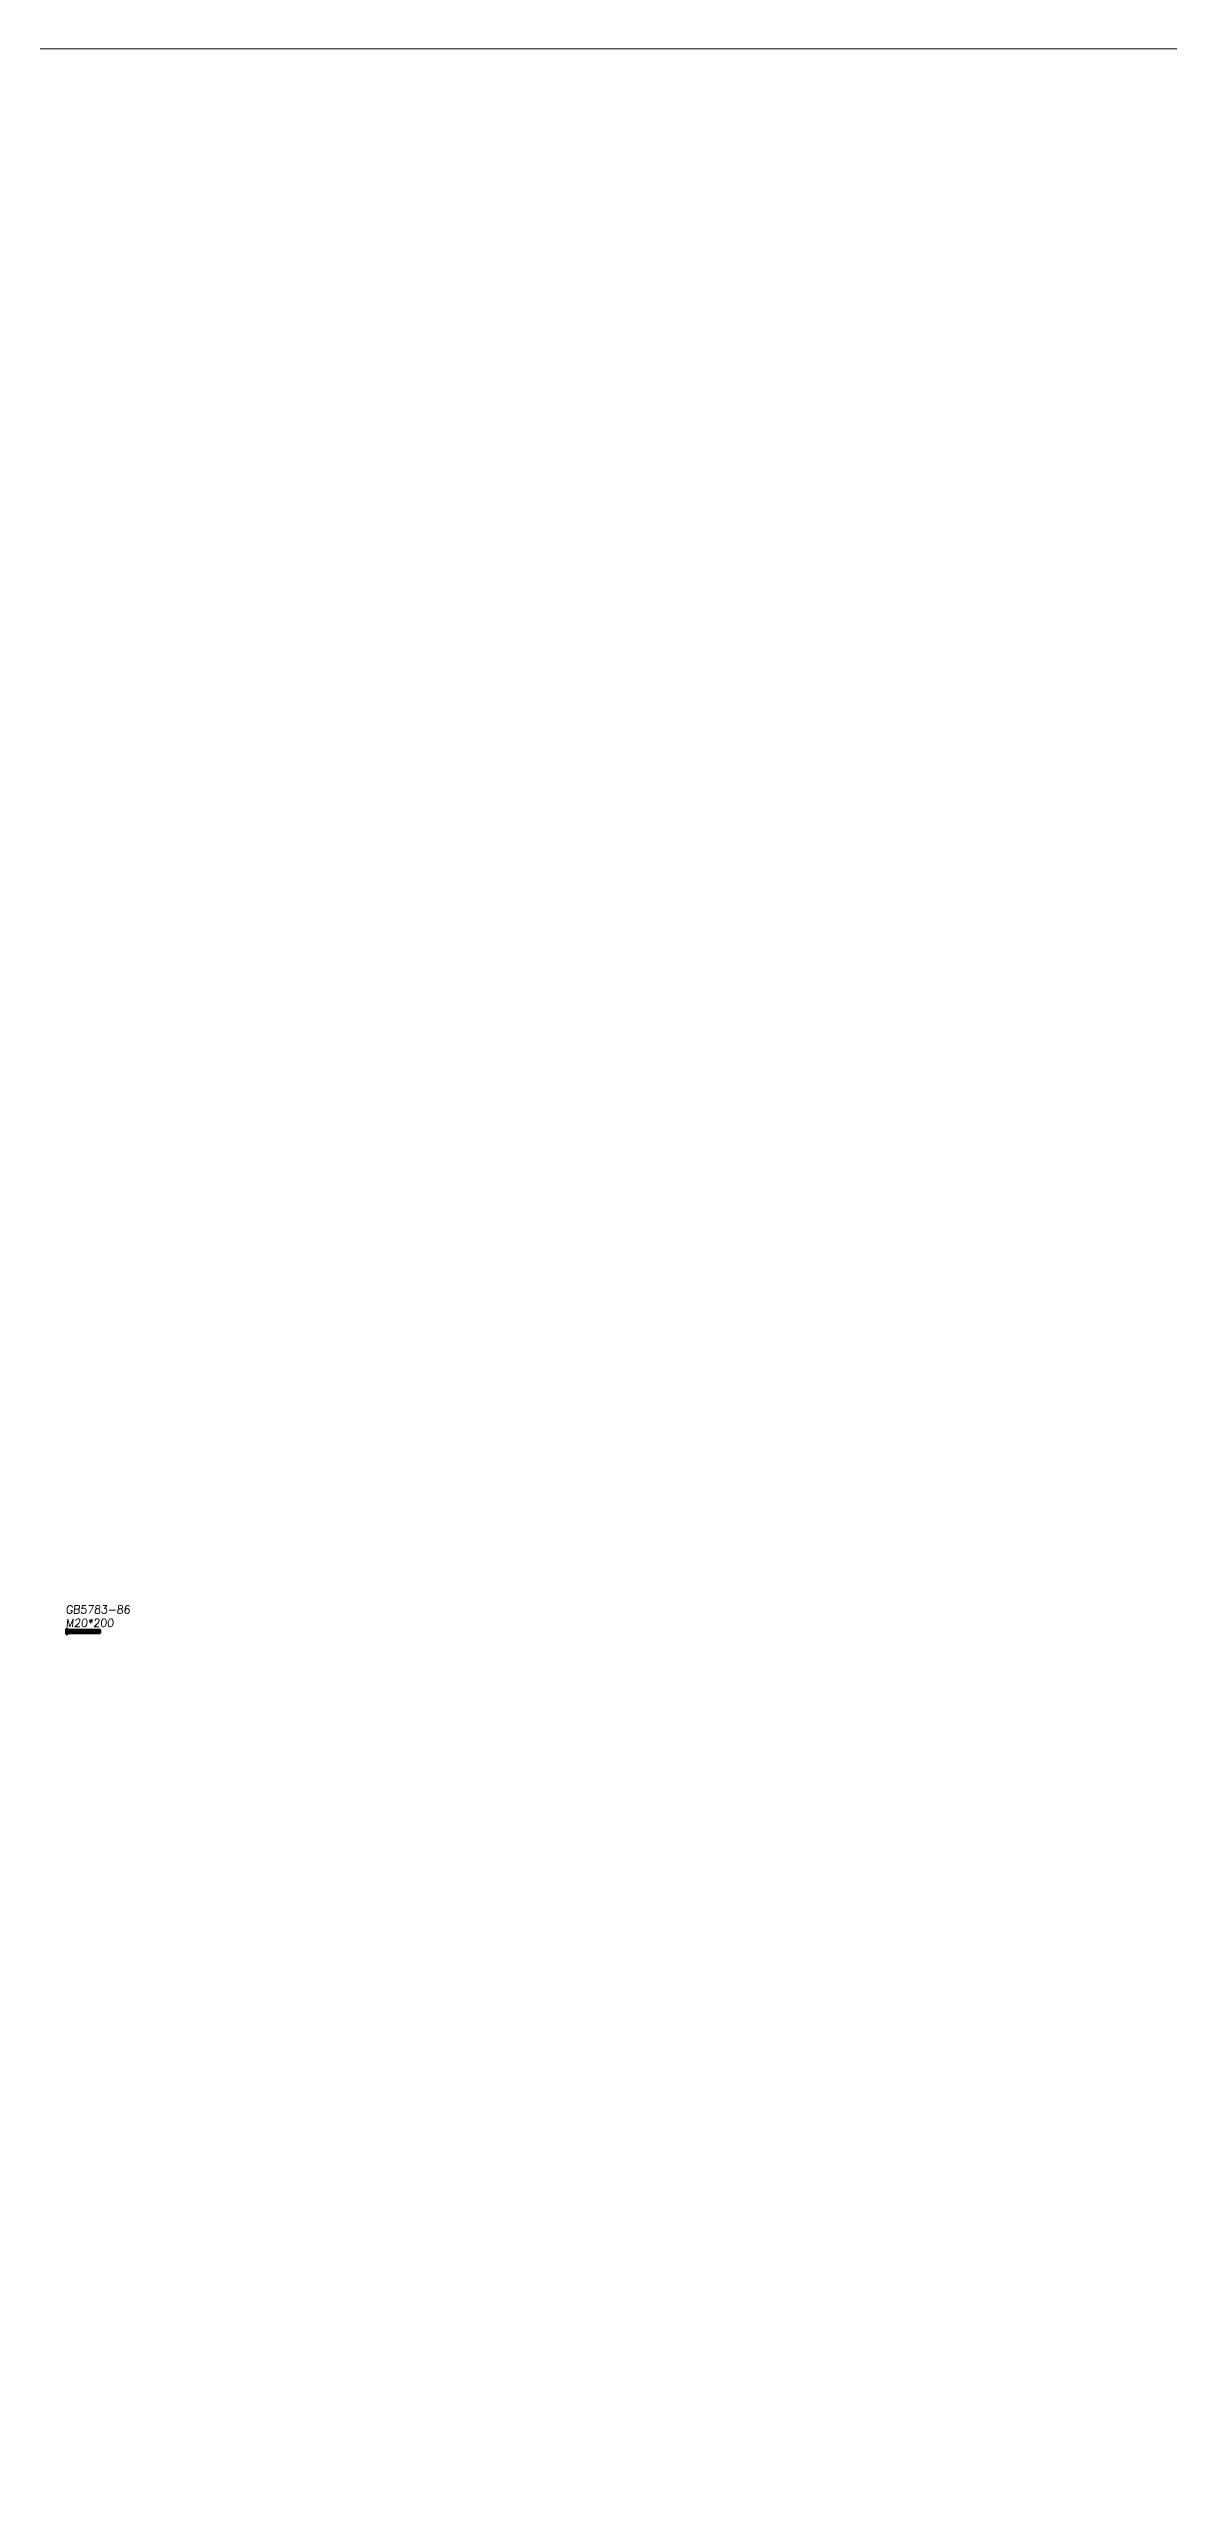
# Model space of a CAD drawing. Header units: millimetres. Extents: x 17368 to 100025, y -24769 to 12950.
# Drawn here: x 37894 to 44888, y -11361 to 3853 of the extents above; entities that cross this region are included whole.
import ezdxf

# ---------------------------------------------------------------- set-up
doc = ezdxf.new("R2010")
doc.units = ezdxf.units.MM
doc.header["$LTSCALE"] = 2.8
doc.linetypes.add('AM_ISO08W050', pattern=[18, 12, -1.5, 3, -1.5])
doc.linetypes.add('AM_ISO08W050x2', pattern=[9, 6, -0.75, 1.5, -0.75])
for name, color, linetype, lineweight in [('AM_0N', 7, 'Continuous', 50), ('AM_4N', 3, 'Continuous', 15), ('AM_7N', 4, 'AM_ISO08W050', 15), ('dim', 7, 'Continuous', 15), ('细实线', 5, 'Continuous', 15)]:
    doc.layers.add(name, color=color, linetype=linetype, lineweight=lineweight)
doc.styles.get("Standard").update_dxf_attribs({"font": 'romans.shx', "oblique": 5, "height": 3.5})

msp = doc.modelspace()

# ---------------------------------------------------------------- linework, layer by layer
at = {"layer": 'AM_0N', "extrusion": (0.866025, -0.5, 0)}
msp.add_line((38003.80834, -6020.6888), (38002.466, -6023.0138), dxfattribs=at)
at = {"layer": 'AM_0N', "extrusion": (1, 0, 0)}
for p, q in [((38002.466, -6023.0138), (38002.466, -6053.0138)), ((38014.166, -6023.9138), (38014.166, -6020.6888)), ((38014.166, -6052.1138), (38014.166, -6023.9138)), ((38014.166, -6055.3388), (38014.166, -6052.1138)), ((38014.966, -6023.9138), (38014.966, -6028.0138)), ((38014.966, -6028.0138), (38014.966, -6048.0138)), ((38014.966, -6048.0138), (38014.966, -6052.1138)), ((38017.466, -6048.0138), (38017.466, -6028.0138)), ((38213.43237, -6048.0138), (38213.43237, -6028.0138)), ((38214.966, -6046.48018), (38214.966, -6029.54743))]:
    msp.add_line(p, q, dxfattribs=at)
at = {"layer": 'AM_0N', "extrusion": (0.866025, 0.5, 0)}
msp.add_line((38003.80834, -6055.3388), (38002.466, -6053.0138), dxfattribs=at)
at = {"layer": 'AM_0N', "extrusion": (0, 1, 0)}
for p, q in [((38003.80834, -6020.6888), (38014.166, -6020.6888)), ((38003.80834, -6029.34905), (38014.166, -6029.34905)), ((38003.80834, -6046.67855), (38014.166, -6046.67855)), ((38003.80834, -6055.3388), (38014.166, -6055.3388)), ((38014.166, -6023.9138), (38014.966, -6023.9138)), ((38014.166, -6052.1138), (38014.966, -6052.1138)), ((38017.466, -6028.0138), (38014.966, -6028.0138)), ((38017.466, -6048.0138), (38014.966, -6048.0138)), ((38017.466, -6028.0138), (38213.43237, -6028.0138)), ((38017.466, -6048.0138), (38213.43237, -6048.0138))]:
    msp.add_line(p, q, dxfattribs=at)
at = {"layer": 'AM_0N', "extrusion": (0.707107, 0.707107, 0)}
msp.add_line((38213.43237, -6028.0138), (38214.966, -6029.54743), dxfattribs=at)
at = {"layer": 'AM_0N', "extrusion": (0.707107, -0.707107, 0)}
msp.add_line((38214.966, -6046.48018), (38213.43237, -6048.0138), dxfattribs=at)
at = {"layer": 'AM_0N'}
for centre, radius, start, end in [((38010.12125, -6025.01893), 7.65525, 154.446872382, 214.446872382), ((38031.10246, -6038.0138), 28.63646, 162.387526014, 197.612473986), ((38010.12125, -6051.00867), 7.65525, 145.553127618, 205.553127618)]:
    msp.add_arc(centre, radius, start, end, dxfattribs=at)
at = {"layer": 'AM_4N', "extrusion": (-0.522901, -0.852394, 0)}
msp.add_line((38017.466, -6029.54743), (38014.966, -6028.0138), dxfattribs=at)
at = {"layer": 'AM_4N', "extrusion": (0.522901, -0.852394, 0)}
msp.add_line((38017.466, -6046.48018), (38014.966, -6048.0138), dxfattribs=at)
at = {"layer": 'AM_4N', "extrusion": (0, 1, 0)}
for p, q in [((38017.466, -6029.54743), (38214.966, -6029.54743)), ((38017.466, -6046.48018), (38214.966, -6046.48018))]:
    msp.add_line(p, q, dxfattribs=at)
at = {"layer": 'AM_7N', "linetype": 'AM_ISO08W050x2', "extrusion": (0, 1, 0)}
msp.add_line((37999.466, -6038.0138), (38217.966, -6038.0138), dxfattribs=at)
at = {"layer": '细实线'}
msp.add_lwpolyline([(17368.35, 3852.65), (56480.3, 3852.65), (56480.3, -17029.95), (17368.35, -17029.95)], close=True, dxfattribs=at)

# ---------------------------------------------------------------- texts
at = {"layer": 'dim', "insert": (37999.9872, -5875.6338), "char_height": 50, "width": 515.1041667, "attachment_point": 1}
msp.add_mtext('\\pt100;GB5783-86\\PM20*200', dxfattribs=at)

doc.saveas('drawing.dxf')
